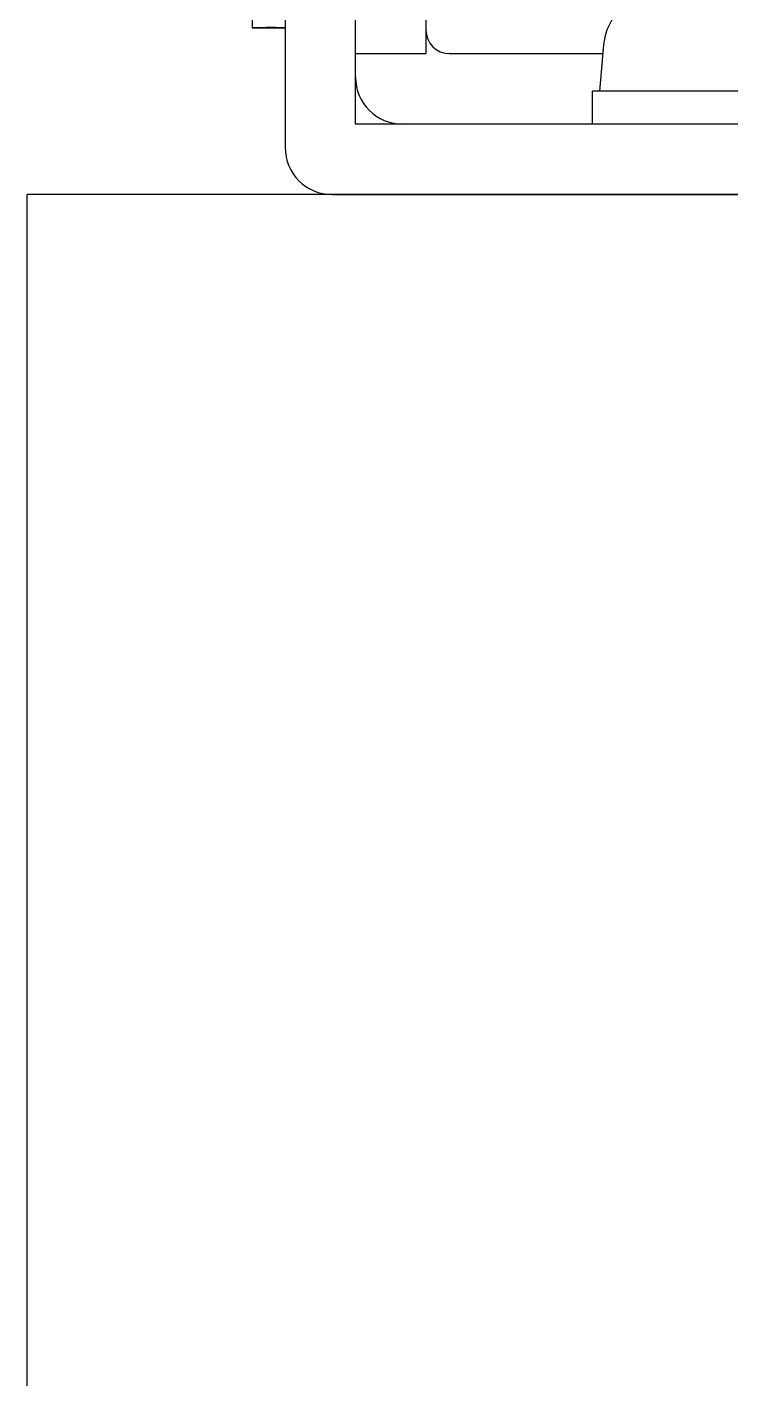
# Model space of a CAD drawing. Extents: x -7 to 305, y -225 to 131.
# Drawn here: x 269.66 to 284.66, y -70.22 to -41.42 of the extents above; entities that cross this region are included whole.
import ezdxf

# ---------------------------------------------------------------- set-up
doc = ezdxf.new("R2010")
doc.units = 0
doc.layers.get('0').update_dxf_attribs({"linetype": 'CONTINUOUS'})

# ---------------------------------------------------------------- blocks, each defined once
blk = doc.blocks.new('KOZU0012')
at = {"color": 7, "linetype": 'CONTINUOUS'}
for p, q in [((-6.5, 10), (-6.5, 3)), ((-10.2, 9.45), (-10.2, 3.553324)), ((-9.5, 8.5), (-9.5, 1)), ((-8, 1.5), (-8, 8.5)), ((-9.5, 3.55), (-9.815353, 3.55)), ((-2.713547, 3.188167), (-2.8, 2.2)), ((-8, 3), (-6.5, 3)), ((-6, 3), (-2.730009, 3)), ((-2.95, 1.5), (-2.95, 2.2)), ((2.949977, 2.2), (-2.95, 2.2)), ((8, 1.5), (-8, 1.5)), ((8.5, 0), (-8.5, 0)), ((-8.05, 0), (-6, 0)), ((6, 0), (-6, 0))]:
    blk.add_line(p, q, dxfattribs=at)
for points in [[(-10.2, 3.55332, 0), (-10.1945, 3.55342, 0), (-10.189, 3.55352, 0), (-10.1835, 3.55361, 0), (-10.1781, 3.55371, 0), (-10.1726, 3.55382, 0), (-10.1671, 3.55392, 0), (-10.1616, 3.55402, 0), (-10.1561, 3.55413, 0), (-10.1506, 3.55423, 0), (-10.1451, 3.55434, 0), (-10.1397, 3.55445, 0), (-10.1342, 3.55456, 0), (-10.1287, 3.55467, 0), (-10.1232, 3.55478, 0), (-10.1177, 3.5549, 0), (-10.1122, 3.55502, 0), (-10.1067, 3.55513, 0), (-10.1013, 3.55525, 0), (-10.0958, 3.55537, 0), (-10.0903, 3.55549, 0), (-10.0848, 3.55561, 0), (-10.0793, 3.55574, 0), (-10.0739, 3.55586, 0), (-10.0684, 3.55599, 0), (-10.0629, 3.55612, 0), (-10.0574, 3.55625, 0), (-10.0519, 3.55638, 0), (-10.0464, 3.55651, 0), (-10.041, 3.55664, 0), (-10.0355, 3.55678, 0), (-10.03, 3.55692, 0), (-10.0245, 3.55705, 0), (-10.019, 3.55719, 0), (-10.0136, 3.55733, 0), (-10.0081, 3.55747, 0), (-10.0026, 3.55762, 0), (-9.99713, 3.55776, 0), (-9.99165, 3.55791, 0), (-9.98617, 3.55805, 0), (-9.98069, 3.5582, 0), (-9.97521, 3.55835, 0), (-9.96974, 3.5585, 0), (-9.96426, 3.55865, 0), (-9.95878, 3.55881, 0), (-9.95331, 3.55896, 0), (-9.94783, 3.55912, 0), (-9.94235, 3.55928, 0), (-9.93688, 3.55944, 0), (-9.9314, 3.5596, 0), (-9.92593, 3.55976, 0), (-9.92045, 3.55992, 0), (-9.91498, 3.56009, 0), (-9.9095, 3.56025, 0), (-9.90403, 3.56042, 0), (-9.89856, 3.56059, 0), (-9.89308, 3.56076, 0), (-9.88761, 3.56093, 0), (-9.88214, 3.5611, 0), (-9.87666, 3.56128, 0), (-9.87119, 3.56145, 0), (-9.86572, 3.56163, 0), (-9.86025, 3.56181, 0), (-9.85478, 3.56199, 0), (-9.84931, 3.56217, 0), (-9.84384, 3.56235, 0), (-9.83837, 3.56253, 0), (-9.8329, 3.56272, 0), (-9.82743, 3.5629, 0), (-9.82196, 3.56309, 0), (-9.81649, 3.56328, 0), (-9.81102, 3.56347, 0), (-9.80556, 3.56366, 0), (-9.80009, 3.56385, 0), (-9.79462, 3.56405, 0), (-9.78915, 3.56424, 0), (-9.78369, 3.56444, 0), (-9.77822, 3.56464, 0), (-9.77276, 3.56484, 0), (-9.76729, 3.56504, 0), (-9.76183, 3.56524, 0), (-9.75636, 3.56544, 0), (-9.7509, 3.56565, 0), (-9.74543, 3.56586, 0), (-9.73997, 3.56606, 0), (-9.73451, 3.56627, 0), (-9.72904, 3.56648, 0), (-9.72358, 3.56669, 0), (-9.71812, 3.56691, 0), (-9.71266, 3.56712, 0), (-9.7072, 3.56734, 0)], [(-10.2, 3.55332, 0), (-10.1945, 3.55323, 0), (-10.1891, 3.55314, 0), (-10.1836, 3.55305, 0), (-10.1781, 3.55296, 0), (-10.1727, 3.55287, 0), (-10.1672, 3.55278, 0), (-10.1617, 3.5527, 0), (-10.1563, 3.55261, 0), (-10.1508, 3.55253, 0), (-10.1453, 3.55245, 0), (-10.1399, 3.55237, 0), (-10.1344, 3.55229, 0), (-10.1289, 3.55221, 0), (-10.1235, 3.55213, 0), (-10.118, 3.55206, 0), (-10.1125, 3.55198, 0), (-10.1071, 3.55191, 0), (-10.1016, 3.55184, 0), (-10.0961, 3.55177, 0), (-10.0907, 3.5517, 0), (-10.0852, 3.55164, 0), (-10.0797, 3.55157, 0), (-10.0743, 3.55151, 0), (-10.0688, 3.55144, 0), (-10.0633, 3.55138, 0), (-10.0579, 3.55132, 0), (-10.0524, 3.55126, 0), (-10.0469, 3.5512, 0), (-10.0415, 3.55115, 0), (-10.036, 3.55109, 0), (-10.0305, 3.55104, 0), (-10.0251, 3.55099, 0), (-10.0196, 3.55094, 0), (-10.0141, 3.55089, 0), (-10.0087, 3.55084, 0), (-10.0032, 3.55079, 0), (-9.99772, 3.55075, 0), (-9.99225, 3.5507, 0), (-9.98678, 3.55066, 0), (-9.98131, 3.55062, 0), (-9.97584, 3.55058, 0), (-9.97037, 3.55054, 0), (-9.9649, 3.5505, 0), (-9.95943, 3.55047, 0), (-9.95397, 3.55043, 0), (-9.9485, 3.5504, 0), (-9.94303, 3.55037, 0), (-9.93756, 3.55034, 0), (-9.93209, 3.55031, 0), (-9.92662, 3.55028, 0), (-9.92115, 3.55025, 0), (-9.91568, 3.55023, 0), (-9.91021, 3.5502, 0), (-9.90474, 3.55018, 0), (-9.89927, 3.55016, 0), (-9.8938, 3.55014, 0), (-9.88832, 3.55012, 0), (-9.88285, 3.5501, 0), (-9.87738, 3.55009, 0), (-9.87191, 3.55007, 0), (-9.86644, 3.55006, 0), (-9.86097, 3.55005, 0), (-9.8555, 3.55004, 0), (-9.85003, 3.55003, 0), (-9.84456, 3.55002, 0), (-9.83909, 3.55001, 0), (-9.83362, 3.55001, 0), (-9.82815, 3.55, 0), (-9.82268, 3.55, 0), (-9.81721, 3.55, 0), (-9.81174, 3.55, 0), (-9.80627, 3.55, 0), (-9.8008, 3.55, 0), (-9.79533, 3.55001, 0), (-9.78986, 3.55001, 0), (-9.78439, 3.55002, 0), (-9.77892, 3.55003, 0), (-9.77345, 3.55004, 0), (-9.76798, 3.55005, 0), (-9.7625, 3.55006, 0), (-9.75703, 3.55008, 0), (-9.75156, 3.55009, 0), (-9.74609, 3.55011, 0), (-9.74062, 3.55013, 0), (-9.73515, 3.55014, 0), (-9.72968, 3.55016, 0), (-9.72421, 3.55019, 0), (-9.71874, 3.55021, 0), (-9.71327, 3.55023, 0), (-9.7078, 3.55026, 0), (-9.70233, 3.55029, 0), (-9.69686, 3.55032, 0), (-9.69139, 3.55035, 0), (-9.68592, 3.55038, 0), (-9.68045, 3.55041, 0), (-9.67498, 3.55044, 0), (-9.66951, 3.55048, 0), (-9.66404, 3.55051, 0), (-9.65857, 3.55055, 0), (-9.65311, 3.55059, 0), (-9.64764, 3.55063, 0), (-9.64217, 3.55067, 0), (-9.6367, 3.55072, 0), (-9.63123, 3.55076, 0), (-9.62576, 3.55081, 0), (-9.62029, 3.55085, 0), (-9.61482, 3.5509, 0), (-9.60935, 3.55095, 0), (-9.60388, 3.551, 0), (-9.59842, 3.55106, 0), (-9.59295, 3.55111, 0), (-9.58748, 3.55117, 0), (-9.58201, 3.55122, 0), (-9.57654, 3.55128, 0), (-9.57107, 3.55134, 0), (-9.56561, 3.5514, 0), (-9.56014, 3.55146, 0), (-9.55467, 3.55153, 0), (-9.5492, 3.55159, 0), (-9.54374, 3.55166, 0), (-9.53827, 3.55172, 0), (-9.5328, 3.55179, 0), (-9.52733, 3.55186, 0), (-9.52187, 3.55193, 0), (-9.5164, 3.55201, 0), (-9.51093, 3.55208, 0), (-9.50547, 3.55216, 0), (-9.5, 3.55223, 0)]]:
    blk.add_polyline3d(points, dxfattribs=at)
for centre, radius, start, end in [((-1.518113, 3.083581), 1.2, 113.5471372, 175), ((-6, 3.5), 0.5, 180, 270), ((-7, 2.5), 1, 180, 270), ((-8.5, 1), 1, 180, 270)]:
    blk.add_arc(centre, radius, start, end, dxfattribs=at)
blk.add_point((0, 0), dxfattribs=at)

msp = doc.modelspace()

# ---------------------------------------------------------------- linework, layer by layer
at = {"color": 7, "linetype": 'CONTINUOUS'}
for p, q in [((269.656, -153.988), (269.656, -44.988)), ((299.656, -44.988), (269.656, -44.988)), ((276.156, -44.988), (293.156, -44.988)), ((290.656, -44.988), (278.656, -44.988))]:
    msp.add_line(p, q, dxfattribs=at)

# ---------------------------------------------------------------- block references
msp.add_blockref('KOZU0012', (284.656, -44.988), dxfattribs=at)

doc.saveas('drawing.dxf')
